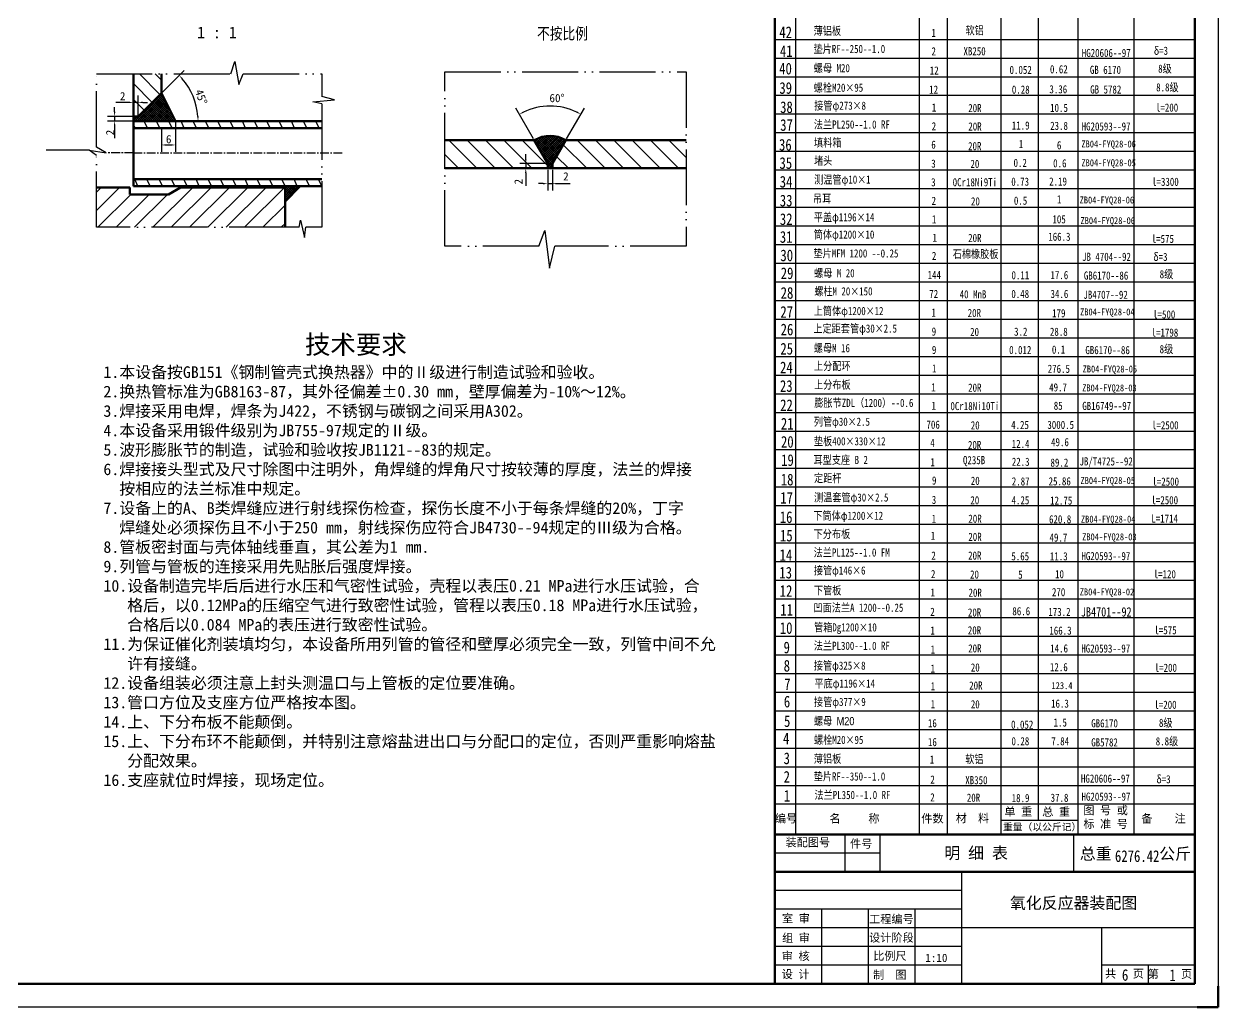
# Model space of a CAD drawing. Header units: millimetres. Extents: x 979 to 2168, y 348 to 1189.
# Drawn here: x 1656 to 2168, y 348 to 770 of the extents above; entities that cross this region are included whole.
import ezdxf

# ---------------------------------------------------------------- set-up
doc = ezdxf.new("R2010")
doc.units = ezdxf.units.MM
doc.linetypes.add('ACAD_ISO05W100', pattern=[33, 24, -3, 0, -3, 0, -3])
doc.linetypes.add('CENTER2', pattern=[28.575, 19.05, -3.175, 3.175, -3.175])
for name, color, linetype in [('剖面线', 4, 'Continuous'), ('文字', 9, 'Continuous'), ('标注线', 3, 'Continuous'), ('点画线', 1, 'CENTER2')]:
    doc.layers.add(name, color=color, linetype=linetype)
for name, color, linetype, lineweight in [('图框角框', 5, 'Continuous', 200), ('打断线', 7, 'ACAD_ISO05W100', 25), ('焊接', 2, 'Continuous', 25), ('粗实线', 5, 'Continuous', 50), ('细实线', 7, 'Continuous', 25), ('螺栓', 7, 'Continuous', 30)]:
    doc.layers.add(name, color=color, linetype=linetype, lineweight=lineweight)
doc.styles.get("Standard").update_dxf_attribs({"font": 'SIMFANG.TTF', "height": 5})
doc.styles.add('明细栏', font='SIMFANG.TTF', dxfattribs={"width": 0.8, "height": 3.5})
pattern_1 = [(45, (1057.5032, -260.4723), (-0.4490128, 0.4490128), []), (135, (1057.5032, -260.4723), (-0.4490128, -0.4490128), [])]

msp = doc.modelspace()

# ---------------------------------------------------------------- hatches: boundary and pattern name
at = {"layer": '剖面线'}
h = msp.add_hatch(dxfattribs=at)
h.set_pattern_fill('ANSI31', color=256, scale=1.5, angle=90, style=0)
h.set_pattern_definition([(135, (1189.8924, -325.3367), (-3.367596, -3.367596), [])])
h.paths.add_polyline_path([(1702.72, 730.583), (1704.72, 730.583), (1714.72, 740.583), (1714.72, 748.812), (1702.72, 748.812)])
h = msp.add_hatch(dxfattribs=at)
h.set_pattern_fill('ANSI31', color=256, scale=1.5, angle=70, style=0)
h.set_pattern_definition([(115, (1189.8924, -325.3367), (-4.31629, -2.01272), [])])
h.paths.add_polyline_path([(1702.72, 728.583), (1702.72, 725.583), (1783.554, 725.583), (1783.554, 728.583)])
h.paths.add_polyline_path([(1783.554, 700.583), (1783.554, 703.583), (1702.72, 703.583), (1702.72, 700.583)])
h = msp.add_hatch(dxfattribs=at)
h.set_pattern_fill('ANSI31', color=256, scale=1.75, angle=90, style=0)
h.set_pattern_definition([(135, (1195.871, -327.0166), (-3.928862, -3.928862), [])])
h.paths.add_polyline_path([(1880.356, 708.339), (1880.356, 710.339), (1874.583, 720.339), (1836.166, 720.339), (1836.166, 708.339)])
h.paths.add_polyline_path([(1939.623, 708.339), (1939.623, 720.339), (1888.13, 720.339), (1882.356, 710.339), (1882.356, 708.339)])
h = msp.add_hatch(dxfattribs=at)
h.set_pattern_fill('ANSI31', color=256, scale=1.75, style=0)
h.set_pattern_definition([(45, (1189.8924, -325.337), (-3.928862, 3.928862), [])])
h.paths.add_polyline_path([(1767.72, 682.999), (1767.72, 700.083), (1722.916, 700.083), (1717.72, 697.083), (1701.22, 697.083), (1701.22, 700.083), (1686.818, 700.083), (1686.818, 682.999)])
at = {"layer": '焊接', "ltscale": 0.2}
h = msp.add_hatch(dxfattribs=at)
h.set_pattern_fill('ANSI37', color=256, scale=0.2, style=0)
h.set_pattern_definition(pattern_1)
h.paths.add_polyline_path([(1720.72, 728.583), (1714.72, 740.583), (1704.72, 730.583), (1702.72, 730.583), (1702.72, 728.583)])
h = msp.add_hatch(dxfattribs=at)
h.set_pattern_fill('ANSI37', color=256, scale=0.2, style=0)
h.set_pattern_definition(pattern_1)
h.paths.add_polyline_path([(1880.356, 710.339), (1880.356, 708.339), (1882.356, 708.339), (1882.356, 710.339), (1888.13, 720.339, 0.2756199), (1874.583, 720.339)])
h = msp.add_hatch(dxfattribs=at)
h.set_pattern_fill('ANSI37', color=256, scale=0.2, style=0)
h.set_pattern_definition(pattern_1)
h.paths.add_polyline_path([(1774.22, 700.583), (1767.72, 700.583), (1767.72, 694.083)])

# ---------------------------------------------------------------- linework, layer by layer
at = {"ltscale": 0.2}
for p, q in [((1744.531, 748.812), (1746.185, 754.183)), ((1746.185, 754.183), (1747.842, 744.252)), ((1747.842, 744.252), (1749.709, 748.812)), ((1779.594, 736.804), (1788.981, 737.631)), ((1788.981, 737.631), (1783.554, 739.037)), ((1783.554, 735.979), (1779.594, 736.804)), ((1690.965, 715.011), (1686.818, 717.378)), ((1683.786, 716.114), (1690.965, 715.011)), ((1686.818, 713.734), (1683.786, 716.114)), ((1773.767, 682.999), (1774.348, 686.045)), ((1774.348, 686.045), (1776.004, 678.597)), ((1776.004, 678.597), (1776.665, 682.999)), ((1876.488, 674.944), (1879.019, 681.583)), ((1879.019, 681.583), (1881.039, 665.435)), ((1881.039, 665.435), (1883.323, 674.944))]:
    msp.add_line(p, q, dxfattribs=at)
for p, q in [((1783.554, 748.812), (1783.554, 739.037)), ((1773.767, 682.999), (1767.72, 682.999)), ((1783.554, 682.999), (1776.665, 682.999))]:
    msp.add_line(p, q)
at = {"layer": '剖面线', "ltscale": 0.2}
msp.add_line((1683.786, 716.114), (1665.269, 716.114), dxfattribs=at)
at = {"layer": '图框角框'}
for q in [(2167.735, 357.465), (2158.735, 348.465)]:
    msp.add_line((2167.735, 348.465), q, dxfattribs=at)
at = {"layer": '打断线'}
for p, q in [((1686.818, 748.812), (1744.531, 748.812)), ((1749.709, 748.812), (1783.554, 748.812)), ((1783.554, 735.979), (1783.554, 682.999))]:
    msp.add_line(p, q, dxfattribs=at)
for points in [[(1686.818, 717.378), (1686.818, 748.812)], [(1876.488, 674.944), (1836.166, 674.944), (1836.166, 749.63), (1939.623, 749.63), (1939.623, 674.944), (1883.323, 674.944)], [(1767.72, 682.999), (1686.818, 682.999), (1686.818, 713.734)]]:
    msp.add_lwpolyline(points, dxfattribs=at)
at = {"layer": '标注线', "ltscale": 0.2}
for p, q in [((1715.162, 741.025), (1724.429, 750.291)), ((1702.72, 730.783), (1702.72, 739.577)), ((1704.72, 730.783), (1704.72, 739.577)), ((1694.646, 732.583), (1694.646, 734.583)), ((1700.72, 736.577), (1695.173, 736.577)), ((1704.72, 736.577), (1702.72, 736.577)), ((1706.72, 736.577), (1708.72, 736.577)), ((1874.27, 720.88), (1866.652, 734.076)), ((1888.442, 720.88), (1896.061, 734.076)), ((1702.52, 730.583), (1691.646, 730.583)), ((1702.52, 728.583), (1691.646, 728.583)), ((1694.646, 730.583), (1694.646, 728.583)), ((1720.72, 727.958), (1720.72, 715.311)), ((1694.646, 726.583), (1694.646, 721.285)), ((1714.72, 725.583), (1714.72, 715.311)), ((1716.72, 718.311), (1718.72, 718.311)), ((1870.918, 712.339), (1870.918, 714.339)), ((1879.856, 710.339), (1868.418, 710.339)), ((1879.856, 708.339), (1868.418, 708.339)), ((1870.918, 710.339), (1870.918, 708.339)), ((1880.356, 707.714), (1880.356, 698.716)), ((1882.356, 707.714), (1882.356, 698.716)), ((1870.918, 706.339), (1870.918, 700.791)), ((1878.356, 701.716), (1876.356, 701.716)), ((1880.356, 701.716), (1882.356, 701.716)), ((1884.356, 701.716), (1889.904, 701.716))]:
    msp.add_line(p, q, dxfattribs=at)
for centre, radius, start, end in [((1702.72, 728.583), 27.7, 4.13773, 40.86227), ((1881.356, 708.607), 26.409, 64.34014, 115.65986)]:
    msp.add_arc(centre, radius, start, end, dxfattribs=at)
for points in [[(1723.426, 746.478), (1723.914, 746.932), (1722.307, 748.17)], [(1694.312, 732.583), (1694.979, 732.583), (1694.646, 730.583)], [(1700.72, 736.911), (1700.72, 736.244), (1702.72, 736.577)], [(1706.72, 736.911), (1706.72, 736.244), (1704.72, 736.577)], [(1870.076, 732.116), (1869.765, 732.706), (1868.152, 731.477)], [(1892.948, 732.706), (1892.637, 732.116), (1894.561, 731.477)], [(1694.312, 726.583), (1694.979, 726.583), (1694.646, 728.583)], [(1730.682, 730.593), (1730.015, 730.569), (1730.421, 728.583)], [(1716.72, 718.644), (1716.72, 717.977), (1714.72, 718.311)], [(1718.72, 718.644), (1718.72, 717.977), (1720.72, 718.311)], [(1870.585, 712.339), (1871.251, 712.339), (1870.918, 710.339)], [(1870.585, 706.339), (1871.251, 706.339), (1870.918, 708.339)], [(1878.356, 702.049), (1878.356, 701.383), (1880.356, 701.716)], [(1884.356, 702.049), (1884.356, 701.383), (1882.356, 701.716)]]:
    msp.add_solid(points, dxfattribs=at)
at = {"layer": '点画线', "ltscale": 0.2}
for q in [(1691.359, 714.95), (1792.209, 714.95)]:
    msp.add_line((1702.72, 714.95), q, dxfattribs=at)
at = {"layer": '粗实线', "lineweight": 50}
for p, q in [((2157.735, 1179.465), (2157.735, 358.465)), ((2157.735, 358.465), (1003.735, 358.465))]:
    msp.add_line(p, q, dxfattribs=at)
at = {"layer": '粗实线', "color": 0, "lineweight": 50}
for p, q in [((1977.735, 422.465), (1977.735, 859.465)), ((1977.735, 422.465), (1977.735, 358.465)), ((2157.735, 406.465), (1977.735, 406.465))]:
    msp.add_line(p, q, dxfattribs=at)
at = {"layer": '粗实线'}
for p, q in [((1702.72, 748.812), (1702.72, 725.583)), ((1714.72, 748.812), (1714.72, 740.583)), ((1704.72, 730.583), (1714.72, 740.583)), ((1714.72, 740.583), (1720.72, 728.583)), ((1702.72, 730.583), (1704.72, 730.583)), ((1702.72, 729.317), (1702.72, 700.583)), ((1702.72, 728.583), (1783.554, 728.583)), ((1702.72, 725.583), (1783.554, 725.583)), ((1836.166, 720.339), (1874.583, 720.339)), ((1880.356, 710.339), (1874.583, 720.339)), ((1882.356, 710.339), (1888.13, 720.339)), ((1888.13, 720.339), (1939.623, 720.339)), ((1836.166, 708.339), (1939.623, 708.339)), ((1880.356, 710.339), (1880.356, 708.339)), ((1882.356, 710.339), (1882.356, 708.339)), ((1702.72, 703.583), (1783.554, 703.583)), ((1686.818, 700.083), (1701.22, 700.083)), ((1701.22, 697.083), (1701.22, 700.083)), ((1701.22, 697.083), (1717.72, 697.083)), ((1702.72, 700.583), (1783.554, 700.583)), ((1717.72, 697.083), (1722.916, 700.083)), ((1717.72, 697.083), (1722.916, 700.083)), ((1722.916, 700.083), (1767.72, 700.083)), ((1767.72, 682.999), (1767.72, 700.583)), ((1774.22, 700.583), (1767.72, 694.083))]:
    msp.add_line(p, q, dxfattribs=at)
msp.add_arc((1881.356, 708.984), 13.221, 59.18147, 120.81853, dxfattribs=at)
at = {"layer": '细实线'}
for p, q in [((2167.735, 1189.465), (2167.735, 348.465)), ((1986.735, 422.465), (1986.735, 859.465)), ((2039.735, 422.465), (2039.735, 859.465)), ((2051.735, 422.465), (2051.735, 859.465)), ((2074.735, 422.465), (2074.735, 859.465)), ((2090.735, 428.465), (2090.735, 859.465)), ((2107.735, 422.465), (2107.735, 859.465)), ((2131.735, 422.465), (2131.735, 859.465)), ((2157.735, 763.465), (1977.735, 763.465)), ((2157.735, 755.465), (1977.735, 755.465)), ((2157.735, 747.465), (1977.735, 747.465)), ((2157.735, 739.465), (1977.735, 739.465)), ((2157.735, 731.465), (1977.735, 731.465)), ((2157.735, 723.465), (1977.735, 723.465)), ((2157.735, 715.465), (1977.735, 715.465)), ((2157.735, 707.465), (1977.735, 707.465)), ((2157.735, 699.465), (1977.735, 699.465)), ((2157.735, 691.465), (1977.735, 691.465)), ((2157.735, 683.465), (1977.735, 683.465)), ((2157.735, 675.465), (1977.735, 675.465)), ((2157.735, 667.465), (1977.735, 667.465)), ((2157.735, 659.465), (1977.735, 659.465)), ((2157.735, 651.465), (1977.735, 651.465)), ((2157.735, 643.465), (1977.735, 643.465)), ((2157.735, 635.465), (1977.735, 635.465)), ((2157.735, 627.465), (1977.735, 627.465)), ((2157.735, 619.465), (1977.735, 619.465)), ((2157.735, 611.465), (1977.735, 611.465)), ((2157.735, 603.465), (1977.735, 603.465)), ((2157.735, 595.465), (1977.735, 595.465)), ((2157.735, 587.465), (1977.735, 587.465)), ((2157.735, 579.465), (1977.735, 579.465)), ((2157.735, 571.465), (1977.735, 571.465)), ((2157.735, 563.465), (1977.735, 563.465)), ((2157.735, 555.465), (1977.735, 555.465)), ((2157.735, 547.465), (1977.735, 547.465)), ((2157.735, 539.465), (1977.735, 539.465)), ((2157.735, 531.465), (1977.735, 531.465)), ((2157.735, 523.465), (1977.735, 523.465)), ((2157.735, 515.465), (1977.735, 515.465)), ((2157.735, 507.465), (1977.735, 507.465)), ((2157.735, 499.465), (1977.735, 499.465)), ((2157.735, 491.465), (1977.735, 491.465)), ((2157.735, 483.465), (1977.735, 483.465)), ((2157.735, 475.465), (1977.735, 475.465)), ((2157.735, 467.465), (1977.735, 467.465)), ((2157.735, 459.465), (1977.735, 459.465)), ((2157.735, 451.465), (1977.735, 451.465)), ((2157.735, 443.465), (1977.735, 443.465)), ((2157.735, 435.465), (1977.735, 435.465)), ((2107.735, 428.465), (2074.735, 428.465)), ((2007.735, 422.465), (2007.735, 406.465)), ((2022.735, 422.465), (2022.735, 406.465)), ((2105.735, 422.465), (2105.735, 406.465)), ((2022.735, 414.465), (1977.735, 414.465)), ((2057.735, 406.465), (2057.735, 358.465)), ((2057.735, 398.465), (1977.735, 398.465)), ((2057.735, 390.465), (1977.735, 390.465)), ((1997.735, 390.465), (1997.735, 358.465)), ((2017.735, 390.465), (2017.735, 358.465)), ((2037.735, 390.465), (2037.735, 358.465)), ((2157.735, 382.465), (1977.735, 382.465)), ((2117.735, 382.465), (2117.735, 358.465)), ((2057.735, 374.465), (1977.735, 374.465)), ((2057.735, 366.465), (1977.735, 366.465)), ((2157.735, 366.465), (2117.735, 366.465)), ((2137.735, 366.465), (2137.735, 358.465)), ((2167.735, 348.465), (978.735, 348.465))]:
    msp.add_line(p, q, dxfattribs=at)
at = {"layer": '细实线', "color": 0, "lineweight": 50}
msp.add_line((2157.735, 422.465), (1977.735, 422.465), dxfattribs=at)

# ---------------------------------------------------------------- texts
at = {"ltscale": 0.2, "insert": (1729.999, 769.085), "char_height": 5, "width": 25.96784, "attachment_point": 1}
msp.add_mtext('1 : 1', dxfattribs=at)
at = {"layer": '文字', "ltscale": 0.2, "attachment_point": 1, "style": '明细栏'}
for s, insert, char_height, width in [('不按比例', (1875.743, 768.613), 5, 62.2135), ('42', (1979.612, 769.158), 5, 12.41425), ('薄铝板', (1994.338, 769.006), 3.5, 28.34842), ('1', (2044.846, 768.135), 3.5, 8.4049), ('软铝', (2059.439, 769.23), 3.5, 27.61038), ('41', (1979.872, 761.072), 5, 12.85452), ('垫片RF--250--1.0', (1994.302, 761.246), 3.5, 52.60768), ('2', (2044.854, 760.237), 3.5, 7.16163), ('XB250', (2058.561, 760.276), 3.5, 25.20536), ('HG20606--97', (2109.297, 759.54), 3.5, 32.87748), ('δ=3', (2140.187, 760.489), 3.5, 18.45822), ('40', (1979.563, 753.567), 5, 12.85452), ('螺母 M20', (1994.412, 753.029), 3.5, 37.93529), ('8级', (2142.04, 752.811), 3.5, 17.79726), ('12', (2044.113, 752.03), 3.5, 8.12899), ('0.052', (2078.325, 752.264), 3.5, 12.75556), ('0.62', (2095.64, 752.548), 3.5, 11.59804), ('GB 6170', (2112.763, 752.307), 3.5, 28.83856), ('39', (1979.629, 745.272), 5, 12.60582), ('螺栓M20×95', (1994.392, 744.645), 3.5, 52.2211), ('12', (2043.873, 743.815), 3.5, 8.84167), ('0.28', (2079.312, 743.817), 3.5, 11.78333), ('3.36', (2095.401, 743.968), 3.5, 10.12464), ('GB 5782', (2112.901, 743.874), 3.5, 28.49366), ('8.8级', (2141.172, 744.803), 3.5, 17.68333), ('接管{\\C253;φ}273×8', (1994.604, 736.944), 3.5, 52.15603), ('38', (1979.957, 737.028), 5, 11.90034), ('1', (2045.003, 736.148), 3.5, 9.28219), ('20R', (2060.605, 735.905), 3.5, 24.74496), ('10.5', (2095.707, 735.998), 3.5, 12.6614), ('l=200', (2141.092, 736.1), 3.5, 18.40686), ('37', (1979.984, 729.4), 5, 11.75466), ('法兰PL250--1.0 RF', (1994.419, 728.848), 3.5, 53.41333), ('2', (2044.927, 728.085), 3.5, 7.71896), ('20R', (2060.641, 728.011), 3.5, 24.74496), ('11.9', (2079.286, 728.412), 3.5, 12.51404), ('23.8', (2095.734, 728.3), 3.5, 11.77719), ('HG20593--97', (2109.232, 728.014), 3.5, 39.86889), ('36', (1979.484, 720.899), 5, 13.03299), ('填料箱', (1994.515, 721.067), 3.5, 45.20367), ('6', (2044.764, 720.208), 3.5, 8.50366), ('20R', (2060.553, 719.578), 3.5, 24.74496), ('1', (2082.277, 720.485), 3.5, 8.42609), ('6', (2098.627, 719.955), 3.5, 8.50366), ('ZB04-FYQ28-06', (2109.141, 720.255), 3, 38.00533), ('{\\H1.429x;35}', (1979.675, 713.076), 3.5, 12.82514), ('堵头', (1994.501, 713.295), 3.5, 47.8685), ('3', (2044.75, 712.093), 3.5, 7.16563), ('20', (2061.562, 711.955), 3.5, 21.15731), ('0.2', (2080.043, 712.403), 3.5, 8.84164), ('0.6', (2097.023, 712.213), 3.5, 8.84164), ('ZB04-FYQ28-05', (2109.141, 712.18), 3, 38.00533), ('34', (1979.787, 705.052), 5, 11.70218), ('测温管{\\C253;φ10}×{\\C253;1}', (1994.556, 705.219), 3.5, 49.60079), ('3', (2044.705, 704.077), 3.5, 7.16563), ('0Cr18Ni9Ti', (2053.939, 704.079), 3.5, 28.99556), ('0.73', (2079.061, 704.339), 3.5, 14.74667), ('2.19', (2095.308, 704.406), 3.5, 10.79556), ('l=3300', (2139.428, 704.273), 3.5, 18.40686), ('33', (1979.805, 696.976), 5, 12.34365), ('吊耳', (1994.056, 697.09), 3.5, 27.61076), ('1', (2098.652, 696.76), 3.5, 8.42609), ('2', (2044.887, 696.106), 3.5, 7.71896), ('20', (2061.779, 695.883), 3.5, 21.15731), ('0.5', (2080.195, 696.185), 3.5, 7.87657), ('ZB04-FYQ28-06', (2108.37, 696.211), 3, 40.12089), ('32', (1979.841, 688.996), 5, 11.70138), ('平盖{\\C253;φ1196}×{\\C253;14}', (1994.404, 689.074), 3.5, 51.74691), ('1', (2045.038, 688.184), 3.5, 7.86344), ('105', (2096.708, 688.184), 3.5, 9.00057), ('ZB04-FYQ28-06', (2108.739, 687.371), 3, 33.10624), ('31', (1979.824, 681.372), 5, 11.42641), ('筒体{\\C253;φ}1200×10', (1994.387, 681.641), 3.5, 39.11209), ('1', (2045.307, 680.288), 3.5, 7.86344), ('20R', (2060.575, 680.178), 3.5, 24.74496), ('166.3', (2094.917, 680.712), 3.5, 14.29556), ('l=575', (2139.267, 679.798), 3.5, 18.40686), ('30', (1980.068, 673.455), 5, 10.77159), ('垫片MFM 1200 --0.25', (1994.265, 673.548), 3.5, 56.30702), ('2', (2045.026, 672.485), 3.5, 7.71896), ('石棉橡胶板', (2053.964, 673.263), 3.5, 27.74002), ('JB 4704--92', (2109.4, 672.098), 3.5, 30.43333), ('δ=3', (2139.963, 672.075), 3.5, 18.45822), ('29', (1980.225, 665.799), 5, 11.70646), ('螺母 M 20', (1994.544, 665.073), 3.5, 46.19987), ('144', (2043.191, 664.297), 3.5, 9.2173), ('0.11', (2079.162, 664.192), 3.5, 10.77222), ('17.6', (2095.863, 664.251), 3.5, 10.57778), ('GB6170--86', (2110.18, 664.051), 3.5, 29.84776), ('8级', (2142.683, 664.616), 3.5, 17.6441), ('28', (1980.186, 657.36), 5, 10.82182), ('螺柱M 20×150', (1994.59, 657.285), 3.5, 38.80227), ('72', (2043.891, 656.177), 3.5, 9.29439), ('40 MnB', (2056.946, 655.99), 3.5, 27.49588), ('0.48', (2079.09, 656.147), 3.5, 11.04444), ('34.6', (2095.894, 656.172), 3.5, 10.26667), ('JB4707--92', (2109.977, 655.818), 3.5, 27.79075), ('27', (1980.058, 649.178), 5, 11.19133), ('上筒体{\\C253;φ1200}×{\\C253;12\\fComic Sans MS|b0|i0|c0|p64;\\P} ', (1994.382, 648.836), 3.5, 51.39191), ('1', (2044.835, 648.147), 3.5, 7.86344), ('20R', (2060.371, 647.987), 3.5, 24.74496), ('179', (2096.569, 647.893), 3.5, 10.73333), ('{\\H0.8571x;ZB04-FYQ28-04}', (2108.575, 648.202), 3.5, 27.74456), ('l=500', (2139.863, 647.372), 3.5, 18.40686), ('26', (1980.181, 641.665), 5, 12.17037), ('上定距套管{\\C253;φ}30×2.5', (1994.231, 641.312), 3.5, 50.925), ('9', (2044.938, 640.026), 3.5, 9.15782), ('20', (2061.424, 639.863), 3.5, 21.15731), ('3.2', (2080.262, 639.984), 3.5, 8.83223), ('28.8', (2095.623, 639.957), 3.5, 12.145), ('l=1798', (2139.219, 639.579), 3.5, 18.40686), ('25', (1980.065, 633.407), 5, 13.00289), ('螺母M 16', (1994.419, 632.928), 3.5, 47.25233), ('9', (2045.038, 632.171), 3.5, 9.15782), ('0.012', (2078.147, 632.115), 3.5, 12.40167), ('0.1', (2096.483, 632.284), 3.5, 8.9094), ('GB6170--86', (2110.825, 632.079), 3.5, 29.84776), ('8级', (2142.673, 632.492), 3.5, 17.6441), ('24', (1979.923, 625.377), 5, 13.46234), ('上分配环', (1994.484, 625.24), 3.5, 41.771), ('1', (2045.077, 624.225), 3.5, 7.86344), ('276.5', (2094.692, 624.071), 3.5, 13.15833), ('ZB04-FYQ28-05', (2109.661, 623.713), 3, 32.21523), ('23', (1979.87, 617.411), 5, 11.3359), ('上分布板', (1994.512, 617.227), 3.5, 51.67759), ('1', (2044.745, 616.117), 3.5, 7.86344), ('20R', (2060.569, 615.965), 3.5, 24.74496), ('49.7', (2095.306, 616.086), 3.5, 10.48444), ('ZB04-FYQ28-03', (2109.477, 615.609), 3, 30.54545), ('膨胀节ZDL（1200）--0.6', (1994.628, 609.416), 3.5, 60.40222), ('22', (1979.961, 609.182), 5, 11.57041), ('1', (2044.87, 608.213), 3.5, 7.86344), ('0Cr18Ni10Ti', (2052.976, 608.076), 3.5, 28.99556), ('85', (2097.282, 608.223), 3.5, 8.10498), ('GB16749--97', (2109.496, 608.12), 3.5, 32.35098), ('21', (1980.283, 601.247), 5, 11.83893), ('列管{\\C253;φ}30×2.5', (1994.394, 601.358), 3.5, 46.79971), ('706', (2042.71, 600.103), 3.5, 8.25877), ('20', (2061.7, 599.798), 3.5, 21.15731), ('4.25', (2078.995, 599.96), 3.5, 10.71667), ('3000.5', (2094.538, 600.007), 3.5, 16.1), ('l=2500', (2139.382, 599.83), 3.5, 18.40686), ('20', (1980.325, 593.47), 5, 11.9038), ('垫板400×330×12', (1994.456, 592.958), 3.5, 51.8719), ('4', (2044.334, 592.281), 3.5, 8.43235), ('20R', (2060.498, 591.375), 3.5, 24.74496), ('12.4', (2079.251, 591.841), 3.5, 11.44706), ('49.6', (2096.128, 592.599), 3.5, 11.85882), ('19', (1980.392, 585.626), 5, 12.43046), ('耳型支座 B 2', (1994.288, 584.958), 3.5, 48.22453), ('1', (2044.42, 584.009), 3.5, 8.43235), ('  Q235B', (2054.544, 584.879), 3.5, 27.62322), ('22.3', (2079.287, 584.175), 3.5, 11.14167), ('89.2', (2095.88, 583.816), 3.5, 11.06), ('{\\H1.167x;JB/T4725--92}', (2108.301, 584.34), 3, 39.66667), ('18', (1980.25, 577.281), 5, 12.55699), ('定距杆', (1994.509, 577.115), 3.5, 42.14521), ('9', (2045.068, 576.136), 3.5, 8.37974), ('20', (2061.708, 576.019), 3.5, 21.15731), ('2.87', (2079.284, 575.756), 3.5, 8.54405), ('25.86', (2095.055, 575.794), 3.5, 11.36667), ('ZB04-FYQ28-05', (2108.739, 575.883), 3, 32.21523), ('l=2500', (2139.55, 575.667), 3.5, 18.40686), ('17', (1980.025, 569.426), 5, 13.11757), ('测温套管{\\C253;φ30}×{\\C253;2.5}', (1994.49, 568.856), 3.5, 50.33221), ('3', (2044.975, 567.83), 3.5, 6.97802), ('20', (2061.522, 567.648), 3.5, 21.15731), ('4.25', (2079.181, 567.654), 3.5, 10.71667), ('12.75', (2095.696, 567.538), 3.5, 12.35652), ('l=2500', (2139.145, 567.691), 3.5, 18.40686), ('16', (1979.812, 561.155), 5, 12.37659), ('下筒体{\\C253;φ}1200×12', (1994.224, 561.013), 3.5, 51.38189), ('1', (2044.923, 559.734), 3.5, 7.86344), ('20R', (2060.667, 559.745), 3.5, 24.74496), ('620.8', (2095.244, 559.504), 3.5, 12.26905), ('ZB04-FYQ28-04', (2108.939, 559.322), 3, 33.30133), ('L=1714', (2139.093, 559.798), 3.5, 18.31181), ('15', (1979.895, 553.256), 5, 12.18512), ('下分布板', (1994.325, 553.173), 3.5, 43.0105), ('1', (2044.539, 552.427), 3.5, 7.86344), ('20R', (2060.651, 551.965), 3.5, 24.74496), ('49.7', (2095.464, 551.669), 3.5, 11.46444), ('ZB04-FYQ28-03', (2109.453, 551.709), 3, 30.54545), ('14', (1979.741, 544.918), 5, 11.61939), ('法兰PL125--1.0 FM', (1994.338, 545.237), 3.5, 53.41333), ('2', (2044.803, 543.91), 3.5, 8.8555), ('20R', (2060.561, 543.922), 3.5, 24.74496), ('5.65', (2079.097, 543.656), 3.5, 11.91913), ('11.3', (2095.606, 543.627), 3.5, 14.14444), ('HG20593--97', (2109.125, 543.72), 3.5, 39.86889), ('接管{\\C253;φ146}×{\\C253;6}', (1994.397, 537.543), 3.5, 48.10575), ('13', (1979.62, 537.371), 5, 12.25661), ('2', (2044.619, 535.989), 3.5, 8.8555), ('20', (2061.389, 535.814), 3.5, 21.15731), ('5', (2082.032, 535.736), 3.5, 8.77522), ('10', (2097.84, 535.955), 3.5, 8.5245), ('l=120', (2140.116, 535.94), 3.5, 18.40686), ('12', (1979.762, 529.484), 5, 12.55872), ('下管板', (1994.461, 528.956), 3.5, 38.13372), ('1', (2044.443, 528.134), 3.5, 7.86344), ('20R', (2060.73, 528.02), 3.5, 24.74496), ('270', (2096.504, 528.243), 3.5, 8.89787), ('ZB04-FYQ28-02', (2108.424, 528.097), 3, 41.40267), ('11', (1980.053, 521.419), 5, 12.67948), ('凹面法兰A 1200--0.25', (1994.262, 521.572), 3.5, 52.93177), ('2', (2044.347, 519.816), 3.5, 8.8555), ('20R', (2060.476, 519.522), 3.5, 24.74496), ('86.6', (2079.528, 520.072), 3.5, 10.28039), ('173.2', (2094.96, 519.773), 3.5, 14.19216), ('JB4701--92', (2108.889, 520.026), 4, 27.57282), ('10', (1979.828, 513.581), 5, 12.85669), ('管箱Dg1200×10', (1994.505, 513.144), 3.5, 51.59058), ('l=575', (2140.441, 511.916), 3.5, 18.40686), ('1', (2044.392, 511.782), 3.5, 7.86344), ('20R', (2060.438, 511.852), 3.5, 24.74496), ('166.3', (2095.39, 511.749), 3.5, 12.47167), ('9', (1981.436, 505.266), 5, 11.86818), ('法兰PL300--1.0 RF', (1994.403, 505.221), 3.5, 53.41333), ('1', (2044.477, 503.656), 3.5, 7.86344), ('20R', (2060.584, 504.107), 3.5, 24.74496), ('14.6', (2095.75, 504.112), 3.5, 10.53333), ('HG20593--97', (2109.087, 504.069), 3.5, 39.86889), ('8', (1981.499, 497.421), 5, 12.55264), ('接管{\\C253;φ325}×{\\C253;8}', (1994.412, 496.733), 3.5, 48.10575), ('1', (2044.468, 495.451), 3.5, 7.86344), ('20', (2061.719, 495.93), 3.5, 21.15731), ('12.6', (2095.645, 496.08), 3.5, 13.45556), ('l=200', (2140.562, 495.796), 3.5, 18.40686), ('7', (1981.707, 489.458), 5, 12.05864), ('平底{\\C253;φ1196}×{\\C253;14}', (1994.664, 489.036), 3.5, 51.74691), ('1', (2044.529, 487.87), 3.5, 8.6823), ('20R', (2061.021, 488.184), 3.5, 24.74496), ('123.4', (2096.318, 487.895), 3, 16.35789), ('6', (1981.565, 482.05), 5, 12.63307), ('接管{\\C253;φ}377×9', (1994.497, 481.147), 3.5, 52.15603), ('1', (2044.495, 480.208), 3.5, 7.61663), ('20', (2061.716, 480.137), 3.5, 21.15731), ('16.3', (2096.126, 480.437), 3.5, 11.33725), ('l=200', (2140.404, 479.931), 3.5, 18.40686), ('5', (1981.63, 473.66), 5, 13.30612), ('螺母 {\\fArial|b0|i0|c0|p32;M20}', (1994.453, 472.915), 3.5, 37.93529), ('16', (2043.332, 472.038), 3.5, 8.12899), ('0.052', (2078.981, 471.402), 3.5, 12.75556), ('1.5', (2097.182, 472.328), 3.5, 8.87267), ('GB6170', (2113.34, 471.977), 3.5, 28.83856), ('8级', (2142.367, 472.198), 3.5, 17.79726), ('4', (1981.202, 466.216), 5, 13.80793), ('螺栓M20×95', (1994.487, 464.87), 3.5, 52.2211), ('16', (2043.335, 463.927), 3.5, 8.84167), ('0.28', (2079.158, 464.291), 3.5, 11.78333), ('7.84', (2096.23, 464.268), 3.5, 12.23333), ('GB5782', (2113.337, 463.804), 3.5, 28.49366), ('8.8级', (2140.988, 464.246), 3.5, 17.68333), ('3', (1981.451, 457.701), 5, 13.29572), ('薄铝板', (1994.415, 456.749), 3.5, 28.34842), ('1', (2044.134, 456.434), 3.5, 8.4049), ('软铝', (2059.308, 456.599), 3.5, 27.61038), ('2', (1981.458, 449.772), 5, 11.87578), ('垫片RF--350--1.0', (1994.356, 449.177), 3.5, 52.60768), ('2', (2044.365, 447.838), 3.5, 7.50444), ('XB350', (2059.345, 447.584), 3.5, 22.72655), ('HG20606--97', (2108.93, 448.272), 3.5, 32.87748), ('δ=3', (2141.292, 447.969), 3.5, 18.45822), ('1', (1981.528, 441.6), 5, 12.24838), ('法兰PL350--1.0 RF', (1994.679, 441.223), 3.5, 53.41333), ('HG20593--97', (2109.178, 440.513), 3.5, 39.86889), ('2', (2044.313, 440.227), 3.5, 7.82192), ('20R', (2060.003, 440.064), 3.5, 20.3886), ('18.9', (2079.23, 439.916), 3.5, 10.77222), ('37.8', (2095.936, 440.051), 3.5, 13.86), ('6276.42', (2123.511, 415.755), 5, 26.32966), ('6', (2126.512, 364.768), 5, 6.05897), ('1', (2146.86, 364.654), 5, 7.53487)]:
    msp.add_mtext(s, dxfattribs=dict(at, insert=insert, char_height=char_height, width=width))
at = {"layer": '文字', "attachment_point": 1}
for s, insert, char_height, width in [('{\\fFangSong_GB2312|b0|i0|c134|p49;编号}', (1977.697, 431.14), 3.5, 13.32333), ('{\\fFangSong_GB2312|b0|i0|c134|p49;名     称}', (2001.105, 431.119), 3.5, 36.42485), ('件数', (2040.504, 431.111), 3.5, 10.66693), ('{\\fFangSong_GB2312|b0|i0|c134|p49; 材  料}', (2052.896, 431.258), 3.5, 19.74273), ('{\\fFangSong_GB2312|b0|i0|c134|p49;单 重}', (2076.153, 434.059), 3.5, 13.6843), ('{\\fFangSong_GB2312|b0|i0|c134|p49;总 重}', (2092.333, 433.978), 3.5, 14.81124), ('图 号 或 \\P标 准 号', (2109.972, 434.644), 3.5, 20.19714), ('备    注', (2134.792, 431.085), 3.5, 21.20175), ('{\\fFangSong_GB2312|b0|i0|c134|p49;重量（以公斤记）}', (2075.489, 427.243), 3, 42.56), ('{\\fFangSong_GB2312|b0|i0|c134|p49;装配图号}', (1982.317, 420.907), 3.5, 23.01065), ('{\\fFangSong_GB2312|b0|i0|c134|p49;件号}', (2009.93, 420.28), 3.5, 12.55126), ('      {\\H1.429x;明 细 表}', (2036.055, 417.087), 3.5, 54.47088), ('总重      公斤', (2108.423, 416.765), 5, 52.8), ('室 审', (1980.763, 388.302), 3.5, 17.83756), ('{\\fFangSong_GB2312|b0|i0|c134|p49;工程编号}', (2018.128, 387.961), 3.5, 20.95373), ('{\\fFangSong_GB2312|b0|i0|c134|p49;组 审}', (1980.819, 379.912), 3.5, 16.26106), ('{\\fFangSong_GB2312|b0|i0|c134|p49;设计阶段}', (2018.128, 380.013), 3.5, 20.23949), ('{\\fFangSong_GB2312|b0|i0|c134|p49;审 核}', (1980.69, 372.083), 3.5, 15.69614), ('{\\fFangSong_GB2312|b0|i0|c134|p49;比例尺}', (2019.878, 372.192), 3.5, 16.34439), ('{\\fFangSong_GB2312|b0|i0|c134|p49;设 计}', (1980.626, 364.328), 3.5, 14.98578), ('{\\fFangSong_GB2312|b0|i0|c134|p49;制  图}', (2019.816, 364.07), 3.5, 16.39573), ('{\\fFangSong_GB2312|b0|i0|c134|p49;共   页}', (2119.236, 364.59), 3.5, 21.86904), ('{\\fFangSong_GB2312|b0|i0|c134|p49;第    页}', (2137.555, 364.417), 3.5, 23.86015)]:
    msp.add_mtext(s, dxfattribs=dict(at, insert=insert, char_height=char_height, width=width))
at = {"layer": '标注线'}
msp.add_text('2', height=3.5, dxfattribs=at).set_placement((1696.905, 737.502))
msp.add_text('2', height=3.5, rotation=90, dxfattribs=at).set_placement((1694.445, 722.442))
at = {"layer": '标注线', "ltscale": 0.2, "char_height": 3.5, "attachment_point": 5}
for s, insert, rotation in [('45°', (1731.764, 738.91), 289.57323), ('2', (1867.793, 702.565), 90)]:
    msp.add_mtext(s, dxfattribs=dict(at, insert=insert, rotation=rotation))
for s, insert in [('60°', (1884.323, 738.41)), ('6', (1717.838, 720.768)), ('2', (1888.13, 704.841))]:
    msp.add_mtext(s, dxfattribs=dict(at, insert=insert))
at = {"layer": '细实线'}
for s, insert, char_height, width, attachment_point in [('{\\C1;                    \\H1.167x; \\H1.143x;技术要求\\P\\H0.6247x;\\C256;1.本设备按GB151《钢制管壳式换热器》中的Ⅱ级进行制造试验和验收。\\P2.换热管标准为GB8163-87，其外径偏差±0.30 mm, 壁厚偏差为-10%～12%。\\P3.焊接采用电焊，焊条为J422，不锈钢与碳钢之间采用A302。\\P4.本设备采用锻件级别为JB755-97规定的Ⅱ级。\\P5.波形膨胀节的制造，试验和验收按JB1121--83的规定。\\P6.焊接接头型式及尺寸除图中注明外，角焊缝的焊角尺寸按较薄的厚度，法兰的焊接\\P  按相应的法兰标准中规定。\\P7.设备上的A、B类焊缝应进行射线探伤检查，探伤长度不小于每条焊缝的20%，丁字\\P  焊缝处必须探伤且不小于250 mm，射线探伤应符合JB4730--94规定的Ⅲ级为合格。\\P8.管板密封面与壳体轴线垂直，其公差为1 mm.\\P9.列管与管板的连接采用先贴胀后强度焊接。\\P10.设备制造完毕后后进行水压和气密性试验，壳程以表压0.21 MPa进行水压试验，合\\P   格后，以0.12MPa的压缩空气进行致密性试验，管程以表压0.18 MPa进行水压试验，\\P   合格后以0.084 MPa的表压进行致密性试验。\\P11.为保证催化剂装填均匀，本设备所用列管的管径和壁厚必须完全一致，列管中间不允\\P   许有接缝。\\P12.设备组装必须注意上封头测温口与上管板的定位要准确。\\P13.管口方位及支座方位严格按本图。\\P14.上、下分布板不能颠倒。\\P15.上、下分布环不能颠倒，并特别注意熔盐进出口与分配口的定位，否则严重影响熔盐\\P   分配效果。\\P16.支座就位时焊接，现场定位\\fFangSong_GB2312|b0|i0|c134|p2;。}', (1689.841, 636.709), 6, 329.60019, 1), ('{\\C4;氧化反应器装配图}', (2105.762, 392.85), 5, 66.48276, 5)]:
    msp.add_mtext(s, dxfattribs=dict(at, insert=insert, char_height=char_height, width=width, attachment_point=attachment_point))
at = {"layer": '螺栓', "ltscale": 0.2, "insert": (2042.172, 371.349), "char_height": 3.5, "width": 27.92157, "attachment_point": 1}
msp.add_mtext('1:10', dxfattribs=at)

doc.saveas('drawing.dxf')
